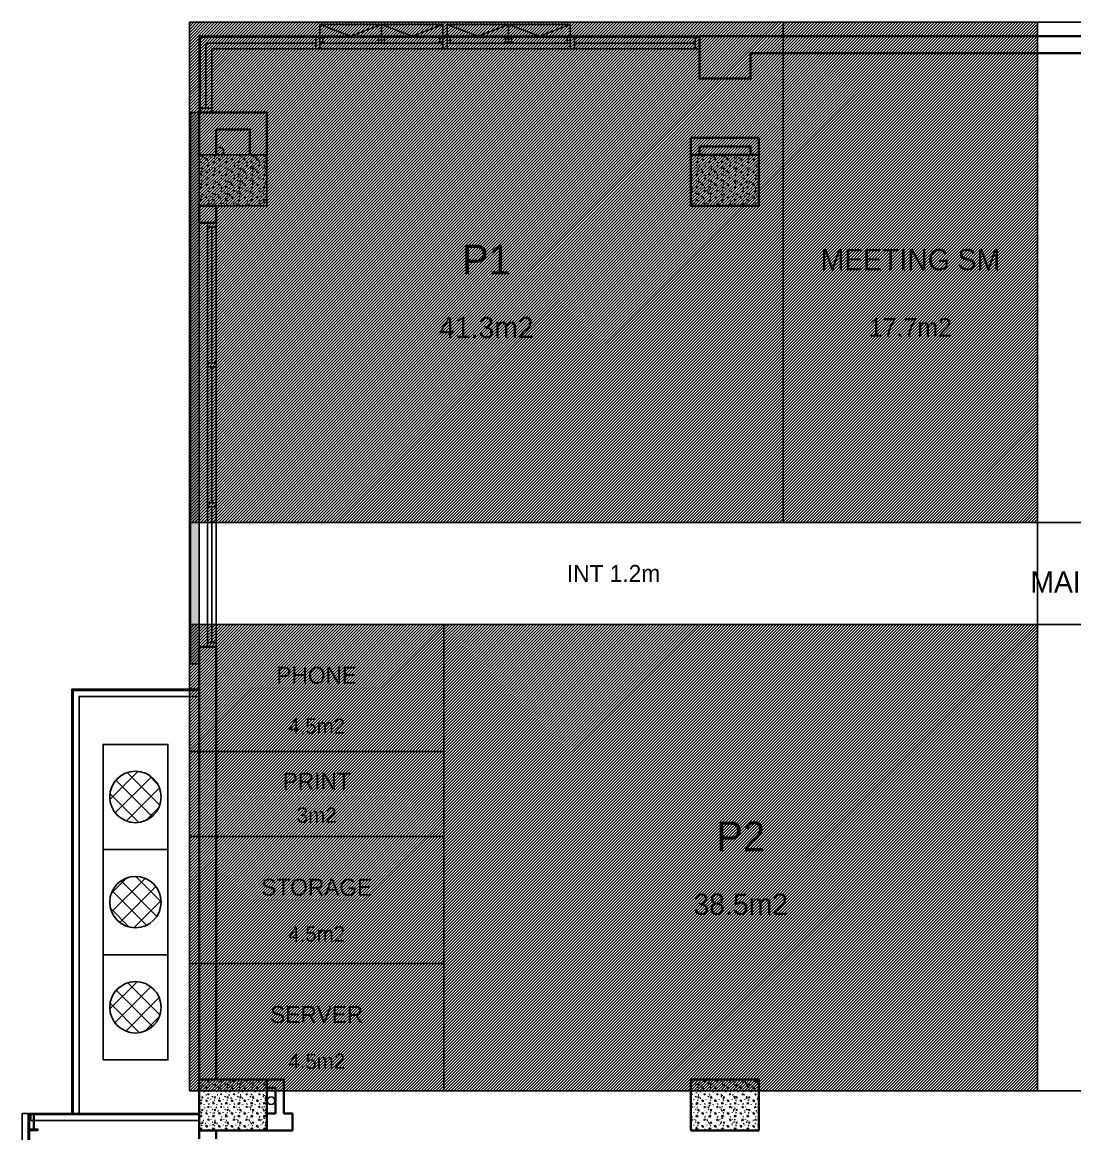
# Model space of a CAD drawing. Header units: inches. Extents: x 762869 to 812151, y -83349 to -58980.
# Drawn here: x 762869 to 775279, y -74325 to -61220 of the extents above; entities that cross this region are included whole.
import ezdxf
from ezdxf.enums import TextEntityAlignment as Align

# ---------------------------------------------------------------- set-up
doc = ezdxf.new("R2010")
doc.units = ezdxf.units.IN
doc.header["$MEASUREMENT"] = 0
doc.linetypes.add('HIDDEN', pattern=[9.525, 6.35, -3.175])
doc.linetypes.add('TBF_CBQCOMPLEX_xref$0$CENTER', pattern=[2, 1.25, -0.25, 0.25, -0.25])
for name, color, linetype in [('A-Wal-Existing', 7, 'Continuous'), ('A-Wal-Hatch', 8, 'Continuous'), ('CW-CIRC-GUIDE', 8, 'Continuous'), ('CW-MEASURED', 1, 'Continuous'), ('CW-ZONE-BOUNDARY', 1, 'Continuous'), ('CW-ZONE-LABEL', 4, 'Continuous'), ('Net In Mo', 253, 'Continuous')]:
    doc.layers.add(name, color=color, linetype=linetype)
doc.layers.add('tuong', color=30, linetype='Continuous', lineweight=35)
doc.styles.add('DDCo-B-Helve-condense', font='')
doc.styles.get('DDCo-B-Helve-condense').set_extended_font_data('VNI-Helve-Condense', bold=True)
pattern_1 = [(0, (744935.86, -756891.6), (150, 150), [18.75, -131.25]), (90, (744935.86, -756891.6), (-150, 150), [18.75, -131.25]), (135, (744954.61, -756891.6), (-150, 8e-15), [26.516505, -185.615535]), (0, (744954.61, -756807.22), (150, 150), [18.75, -131.25]), (45, (744963.99, -756816.6), (8e-15, 150), [13.258245, -198.87378]), (135, (744963.99, -756816.6), (-150, 8e-15), [13.258245, -198.87378]), (0, (745010.86, -756769.72), (150, 150), [26.516505, -123.483495]), (45, (745010.86, -756769.72), (8e-15, 150), [18.75, -193.38204]), (135, (745037.38, -756769.72), (-150, 8e-15), [18.75, -193.38204]), (90, (745038.99, -756854.1), (-150, 150), [18.75, -131.25]), (45, (745038.99, -756854.1), (8e-15, 150), [13.258245, -198.87378]), (135, (745048.36, -756844.72), (-150, 8e-15), [13.258245, -198.87378]), (0, (744954.61, -756854.1), (150, 150), [9.375, -125.625]), (0, (745067.11, -756816.6), (150, 150), [9.375, -125.625]), (90, (745020.24, -756797.85), (-150, 150), [9.375, -125.625]), (135, (745038.99, -756882.22), (-150, 8e-15), [13.258245, -198.87378]), (135, (744973.36, -756779.1), (-150, 8e-15), [13.258245, -198.87378]), (45, (745006.17, -756842.38), (8e-15, 150), [13.258245, -198.87378]), (90, (744987.42, -756872.85), (-150, 150), [2.34375, -147.65625]), (90, (744994.46, -756809.57), (-150, 150), [2.34375, -147.65625]), (90, (745064.77, -756783.79), (-150, 150), [2.34375, -147.65625]), (90, (745067.11, -756863.47), (-150, 150), [2.34375, -147.65625])]

# ---------------------------------------------------------------- blocks, each defined once
blk = doc.blocks.new('52hp')
at = {"ltscale": 50}
h = blk.add_hatch(dxfattribs=at)
h.set_pattern_fill('ANSI37', color=256, scale=50, style=0)
h.set_pattern_definition([(45, (-164168.2, 1831.72), (-112.2532, 112.2532), []), (135, (-164168.2, 1831.72), (-112.2532, -112.2532), [])])
edge = h.paths.add_edge_path()
edge.add_arc((-382, -616), 303, 0, 360)
edge = h.paths.add_edge_path()
edge.add_arc((-382, -1856), 303, 0, 360)
edge = h.paths.add_edge_path()
edge.add_arc((-382, -3096), 303, 0, 360)
for points in [[(0, -1236), (0, 4), (-765, 4), (-765, -1236)], [(0, -2476), (0, -1236), (-765, -1236), (-765, -2476)], [(0, -3716), (0, -2476), (-765, -2476), (-765, -3716)]]:
    blk.add_lwpolyline(points, close=True)
for centre in [(-382, -616), (-382, -1856), (-382, -3096)]:
    blk.add_circle(centre, 303)
blk = doc.blocks.new('A$C3E4016F8')
for p, q in [((0, -5600), (0, -600)), ((100, -650), (100, -2250)), ((150, -650), (150, -2250)), ((200, -650), (200, -2250)), ((100, -3900), (100, -2300)), ((150, -3900), (150, -2300)), ((200, -3900), (200, -2300)), ((100, -3950), (100, -5550)), ((150, -3950), (150, -5550)), ((200, -3950), (200, -5550))]:
    blk.add_line(p, q)
for points in [[(100, -650), (200, -650), (200, -600), (100, -600)], [(100, -2300), (200, -2300), (200, -2250), (100, -2250)], [(100, -3950), (200, -3950), (200, -3900), (100, -3900)], [(100, -5600), (200, -5600), (200, -5550), (100, -5550)]]:
    blk.add_lwpolyline(points, close=True)
blk = doc.blocks.new('A$C05FB37CD')
at = {"color": 8, "linetype": 'TBF_CBQCOMPLEX_xref$0$CENTER', "ltscale": 5}
for p, q in [((690, 69), (35, 69)), ((760, 69), (1415, 69))]:
    blk.add_line(p, q, dxfattribs=at)
for points in [[(0, 138), (0, 288), (725, 288), (725, 138)], [(0, 288), (362, 150), (725, 288)], [(1450, 138), (1450, 288), (725, 288), (725, 138)], [(1450, 288), (1088, 150), (725, 288)]]:
    blk.add_lwpolyline(points, dxfattribs=at)
for points in [[(0, 138), (35, 138), (35, 69), (0, 69)], [(690, 138), (725, 138), (725, 69), (690, 69)], [(760, 138), (725, 138), (725, 69), (760, 69)], [(1450, 138), (1415, 138), (1415, 69), (1450, 69)]]:
    blk.add_lwpolyline(points, close=True, dxfattribs=at)
blk = doc.blocks.new('A$C68A96483')
for points in [[(0, 169), (207, 71), (1, 98), (206, 0)], [(414, 169), (207, 71), (413, 98), (208, 0)]]:
    blk.add_solid(points)
blk = doc.blocks.new('CT_04')
h = blk.add_hatch(color=256)
h.dxf.hatch_style = 1
edge = h.paths.add_edge_path()
edge.add_arc((1635, -1450), 50, 0, 360)
for p, q in [((985, -1200), (85, -1200)), ((985, -3700), (985, -1200)), ((1185, -1200), (985, -1200)), ((1185, -3700), (1185, -1200)), ((985, -1450), (85, -1450)), ((2085, -1450), (1185, -1450)), ((985, -1700), (85, -1700)), ((2085, -1700), (1185, -1700)), ((985, -1950), (85, -1950)), ((2085, -1950), (1185, -1950)), ((985, -2200), (85, -2200)), ((2085, -2200), (1185, -2200)), ((985, -2450), (85, -2450)), ((2085, -2450), (1185, -2450)), ((985, -2700), (85, -2700)), ((2085, -2700), (1185, -2700)), ((985, -2950), (85, -2950)), ((2085, -2950), (1185, -2950)), ((985, -3200), (85, -3200)), ((2085, -3200), (1185, -3200)), ((985, -3450), (85, -3450)), ((2085, -3450), (1185, -3450)), ((985, -3700), (85, -3700)), ((1185, -3700), (985, -3700)), ((2085, -3700), (1185, -3700))]:
    blk.add_line(p, q)
for points in [[(70, -4900), (70, 0), (0, 0), (0, -4900)], [(85, -200), (185, -200), (185, -188), (139, -188), (139, -12), (185, -12), (185, 0), (85, 0), (85, -12), (131, -12), (131, -188), (85, -188)], [(1635, -4150), (535, -4150), (535, -750), (1635, -750)], [(1170, -3685), (1000, -3685), (1000, -1215), (1170, -1215)], [(1100, -3615), (1070, -3615), (1070, -1285), (1100, -1285)], [(85, -4900), (185, -4900), (185, -4888), (139, -4888), (139, -4712), (185, -4712), (185, -4700), (85, -4700), (85, -4712), (131, -4712), (131, -4888), (85, -4888)]]:
    blk.add_lwpolyline(points, close=True)
for points in [[(2085, -4900), (85, -4900), (85, 0), (2085, 0)], [(2085, -85), (100, -85), (100, -15), (2085, -15)], [(2085, -4815), (100, -4815), (100, -4885), (2085, -4885)]]:
    blk.add_lwpolyline(points)
blk.add_lwpolyline([(2170, -3133), (1688, -3344), (1604, -3273, 1), (1571, -3312), (1678, -3401), (1634, -3364), (1089, -3599), (1106, -3646), (1624, -3421), (1731, -3511, 1), (1763, -3472), (1678, -3401), (2187, -3180)], format="xyb", close=True)
blk.add_circle((1635, -1450), 50)
for p, xscale, yscale, zscale, rotation in [((708, -1200), 0.8320000000167146, 0.8320000000167146, 0.8320000000167146, 179.9795395758065), ((1806, -3268), -0.8320000000167143, 0.8320000000530855, 0.832, 0.0204604241934625)]:
    blk.add_blockref('A$C68A96483', p, dxfattribs=dict(xscale=xscale, yscale=yscale, zscale=zscale, rotation=rotation))
at = {"style": 'DDCo-B-Helve-condense'}
for s, p in [('21', (133, -1119)), ('1', (1299, -1619)), ('11', (130, -3619)), ('10', (1232, -3869))]:
    blk.add_text(s, height=150, dxfattribs=at).set_placement(p)

msp = doc.modelspace()

# ---------------------------------------------------------------- hatches: boundary and pattern name
h = msp.add_hatch()
h.set_pattern_fill('CONCRETE,_O', color=256, scale=150)
h.set_pattern_definition(pattern_1)
h.paths.add_polyline_path([(764953.5, -63384.3), (765753.5, -63384.3), (765753.5, -62784.3), (764953.5, -62784.3)])
h = msp.add_hatch()
h.set_pattern_fill('CONCRETE,_O', color=256, scale=150)
h.set_pattern_definition(pattern_1)
h.paths.add_polyline_path([(770753.5, -63384.3), (771553.5, -63384.3), (771553.5, -62784.3), (770753.5, -62784.3)])
h = msp.add_hatch()
h.set_pattern_fill('CONCRETE,_O', color=256, scale=150)
h.set_pattern_definition(pattern_1)
h.paths.add_polyline_path([(765753.5, -73684.3), (764953.5, -73684.3), (764953.5, -74284.3), (765753.5, -74284.3)])
at = {"linetype": 'HIDDEN'}
h = msp.add_hatch(dxfattribs=at)
h.set_pattern_fill('CONCRETE,_O', color=256, scale=150)
h.set_pattern_definition(pattern_1)
h.paths.add_polyline_path([(771553.5, -73684.3), (770753.5, -73684.3), (770753.5, -74284.3), (771553.5, -74284.3)])
at = {"layer": 'A-Wal-Hatch'}
h = msp.add_hatch(dxfattribs=at)
h.set_pattern_fill('DOTS,_O', color=256, scale=450)
h.set_pattern_definition([(0, (765133.521, -282529.76), (14.0625, 28.125), [0, -28.125])])
h.paths.add_polyline_path([(764953.5, -62284.3), (764953.5, -68784.3), (764853.5, -68784.3), (764853.5, -62284.3)])
at = {"layer": 'CW-MEASURED', "ltscale": 100}
h = msp.add_hatch(dxfattribs=at)
h.set_pattern_fill('ANSI31', color=256, scale=200)
h.paths.add_polyline_path([(764840.6, -67118.6), (771840.6, -67118.6), (771840.6, -61219.6), (764840.6, -61219.6)])
h = msp.add_hatch(dxfattribs=at)
h.set_pattern_fill('ANSI31', color=256, scale=200)
h.paths.add_polyline_path([(771840.6, -67118.6), (774840.6, -67118.6), (774840.6, -61219.6), (771840.6, -61219.6)])
h = msp.add_hatch(dxfattribs=at)
h.set_pattern_fill('ANSI31', color=256, scale=200)
h.paths.add_polyline_path([(764840.6, -69818.6), (767840.6, -69818.6), (767840.6, -68318.6), (764840.6, -68318.6)])
h = msp.add_hatch(dxfattribs=at)
h.set_pattern_fill('ANSI31', color=256, scale=200)
h.paths.add_polyline_path([(767840.6, -73818.6), (774840.6, -73818.6), (774840.6, -68318.6), (767840.6, -68318.6)])
h = msp.add_hatch(dxfattribs=at)
h.set_pattern_fill('ANSI31', color=256, scale=200)
h.paths.add_polyline_path([(764840.6, -70818.6), (767840.6, -70818.6), (767840.6, -69818.6), (764840.6, -69818.6)])
h = msp.add_hatch(dxfattribs=at)
h.set_pattern_fill('ANSI31', color=256, scale=200)
h.paths.add_polyline_path([(764840.6, -72318.6), (767840.6, -72318.6), (767840.6, -70818.6), (764840.6, -70818.6)])
h = msp.add_hatch(dxfattribs=at)
h.set_pattern_fill('ANSI31', color=256, scale=200)
h.paths.add_polyline_path([(764840.6, -73818.6), (767840.6, -73818.6), (767840.6, -72318.6), (764840.6, -72318.6)])

# ---------------------------------------------------------------- linework, layer by layer
for p, q in [((765034.5, -62234.3), (765034.5, -61465.3)), ((766328.5, -61465.3), (765034.5, -61465.3)), ((769378.5, -61465.3), (770803.5, -61465.3))]:
    msp.add_line(p, q)
for points in [[(770853.5, -61384.3), (764953.5, -61384.3), (764953.5, -61396.3), (770853.5, -61396.3)], [(770853.5, -61534.3), (765103.5, -61534.3), (765103.5, -62284.3)]]:
    msp.add_lwpolyline(points)
for points in [[(764965.5, -62284.3), (764965.5, -61396.3), (764953.5, -61396.3), (764953.5, -62284.3)], [(766328.5, -61534.3), (766378.5, -61534.3), (766378.5, -61396.3), (766328.5, -61396.3)], [(767828.5, -61534.3), (767878.5, -61534.3), (767878.5, -61396.3), (767828.5, -61396.3)], [(769328.5, -61534.3), (769378.5, -61534.3), (769378.5, -61396.3), (769328.5, -61396.3)], [(770803.5, -61534.3), (770853.5, -61534.3), (770853.5, -61396.3), (770803.5, -61396.3)], [(764965.5, -62234.3), (764965.5, -62284.3), (765103.5, -62284.3), (765103.5, -62234.3)], [(764953.5, -62284.3), (764953.5, -68784.3), (764853.5, -68784.3), (764853.5, -62284.3)], [(764953.5, -63384.3), (765753.5, -63384.3), (765753.5, -62784.3), (764953.5, -62784.3)]]:
    msp.add_lwpolyline(points, close=True)
msp.add_circle((765803.5, -73934.3), 45)
at = {"layer": 'A-Wal-Existing'}
msp.add_circle((765198.5, -62739.3), 45, dxfattribs=at)
at = {"layer": 'CW-CIRC-GUIDE'}
for points in [[(774840.6, -73818.6), (776340.6, -73818.6), (776340.6, -61219.6), (774840.6, -61219.6)], [(764840.6, -68318.6), (785119.6, -68318.6), (785119.6, -67118.6), (764840.6, -67118.6)]]:
    msp.add_lwpolyline(points, close=True, dxfattribs=at)
at = {"layer": 'CW-ZONE-BOUNDARY'}
for points in [[(764840.6, -67118.6), (771840.6, -67118.6), (771840.6, -61219.6), (764840.6, -61219.6)], [(771840.6, -67118.6), (774840.6, -67118.6), (774840.6, -61219.6), (771840.6, -61219.6)], [(764840.6, -69818.6), (767840.6, -69818.6), (767840.6, -68318.6), (764840.6, -68318.6)], [(767840.6, -73818.6), (774840.6, -73818.6), (774840.6, -68318.6), (767840.6, -68318.6)], [(764840.6, -70818.6), (767840.6, -70818.6), (767840.6, -69818.6), (764840.6, -69818.6)], [(764840.6, -72318.6), (767840.6, -72318.6), (767840.6, -70818.6), (764840.6, -70818.6)], [(764840.6, -73818.6), (767840.6, -73818.6), (767840.6, -72318.6), (764840.6, -72318.6)]]:
    msp.add_lwpolyline(points, close=True, dxfattribs=at)
at = {"layer": 'Net In Mo'}
for points in [[(764953.5, -69084.3), (763453.5, -69084.3), (763453.5, -74084.3)], [(764953.5, -69099.3), (763468.5, -69099.3), (763468.5, -74084.3)], [(764953.5, -69169.3), (763538.5, -69169.3), (763538.5, -74084.3)]]:
    msp.add_lwpolyline(points, dxfattribs=at)
at = {"layer": 'tuong', "color": 6}
for p, q in [((765153.2, -68584.3), (764953.2, -68584.3)), ((764953.5, -73684.3), (764953.5, -68584.3)), ((765153.5, -73684.3), (765153.5, -68584.3)), ((765853.5, -74084.3), (765753.5, -74084.3)), ((766053.5, -74084.3), (765953.5, -74084.3)), ((764953.5, -74384.3), (764953.5, -74284.3)), ((765153.5, -74384.3), (765153.5, -74284.3)), ((766053.9, -74284.3), (765753.5, -74284.3))]:
    msp.add_line(p, q, dxfattribs=at)
for points in [[(777453.5, -61384.3), (770853.5, -61384.3), (770853.5, -61884.3), (771453.5, -61884.3), (771453.5, -61584.3), (776853.5, -61584.3), (776853.5, -61884.3), (777453.5, -61884.3)], [(770753.5, -63384.3), (771553.5, -63384.3), (771553.5, -62784.3), (770753.5, -62784.3)], [(765153.5, -63584.3), (764953.5, -63584.3), (764953.5, -63384.3), (765153.5, -63384.3)], [(764953.5, -74284.3), (765753.5, -74284.3), (765753.5, -73684.3), (764953.5, -73684.3)], [(770753.5, -74284.3), (771553.5, -74284.3), (771553.5, -73684.3), (770753.5, -73684.3)]]:
    msp.add_lwpolyline(points, close=True, dxfattribs=at)
for points in [[(765753.5, -62784.3), (765753.5, -62284.3), (764953.5, -62284.3), (764953.5, -62784.3)], [(765553.5, -62784.3), (765553.5, -62484.3), (765153.5, -62484.3), (765153.5, -62784.3)], [(770753.5, -62784.3), (770753.5, -62584.3), (771553.5, -62584.3), (771553.5, -62784.3)], [(770853.5, -62784.3), (770853.5, -62684.3), (771453.5, -62684.3), (771453.5, -62784.3)], [(765753.5, -73684.3), (765953.5, -73684.3), (765953.5, -74084.3)], [(765753.5, -73784.3), (765853.5, -73784.3), (765853.5, -74084.3)], [(766053.5, -74084.3), (766053.9, -74284.3)]]:
    msp.add_lwpolyline(points, dxfattribs=at)

# ---------------------------------------------------------------- block references
for name, p in [('A$C3E4016F8', (764953.5, -62984.3)), ('CT_04', (762868.5, -74084.3))]:
    msp.add_blockref(name, p)
at = {"layer": 'Net In Mo', "linetype": 'TBF_CBQCOMPLEX_xref$0$CENTER', "ltscale": 5}
msp.add_blockref('A$C05FB37CD', (766378.5, -61534.3), dxfattribs=at)
at = {"layer": 'Net In Mo', "linetype": 'TBF_CBQCOMPLEX_xref$0$CENTER', "ltscale": 5, "xscale": -1}
msp.add_blockref('A$C05FB37CD', (769328.5, -61534.3), dxfattribs=at)
at = {"layer": 'Net In Mo', "xscale": -1}
msp.add_blockref('52hp', (763821, -69737.9), dxfattribs=at)

# ---------------------------------------------------------------- texts
at = {"layer": 'CW-CIRC-GUIDE', "ltscale": 100}
for s, height, p in [('INT 1.2m', 200, (769840.6, -67718.6)), ('MAIN 1.5m', 250, (775590.6, -67818.6))]:
    msp.add_text(s, height=height, dxfattribs=at).set_placement(p, align=Align.MIDDLE_CENTER)
at = {"layer": 'CW-ZONE-LABEL', "ltscale": 100}
for s, height, p in [('P1', 350, (768340.6, -64018.6)), ('MEETING SM', 250, (773340.6, -64018.6)), ('41.3m2', 250, (768340.6, -64818.6)), ('17.7m2', 220, (773340.6, -64818.6)), ('PHONE', 200, (766340.6, -68918.6)), ('4.5m2', 180, (766340.6, -69518.6)), ('PRINT', 200, (766340.6, -70168.6)), ('3m2', 180, (766340.6, -70568.6)), ('P2', 350, (771340.6, -70818.6)), ('STORAGE', 200, (766340.6, -71418.6)), ('38.5m2', 250, (771340.6, -71618.6)), ('4.5m2', 180, (766340.6, -71968.6)), ('SERVER', 200, (766340.6, -72918.6)), ('4.5m2', 180, (766340.6, -73468.6))]:
    msp.add_text(s, height=height, dxfattribs=at).set_placement(p, align=Align.MIDDLE_CENTER)

doc.saveas('drawing.dxf')
